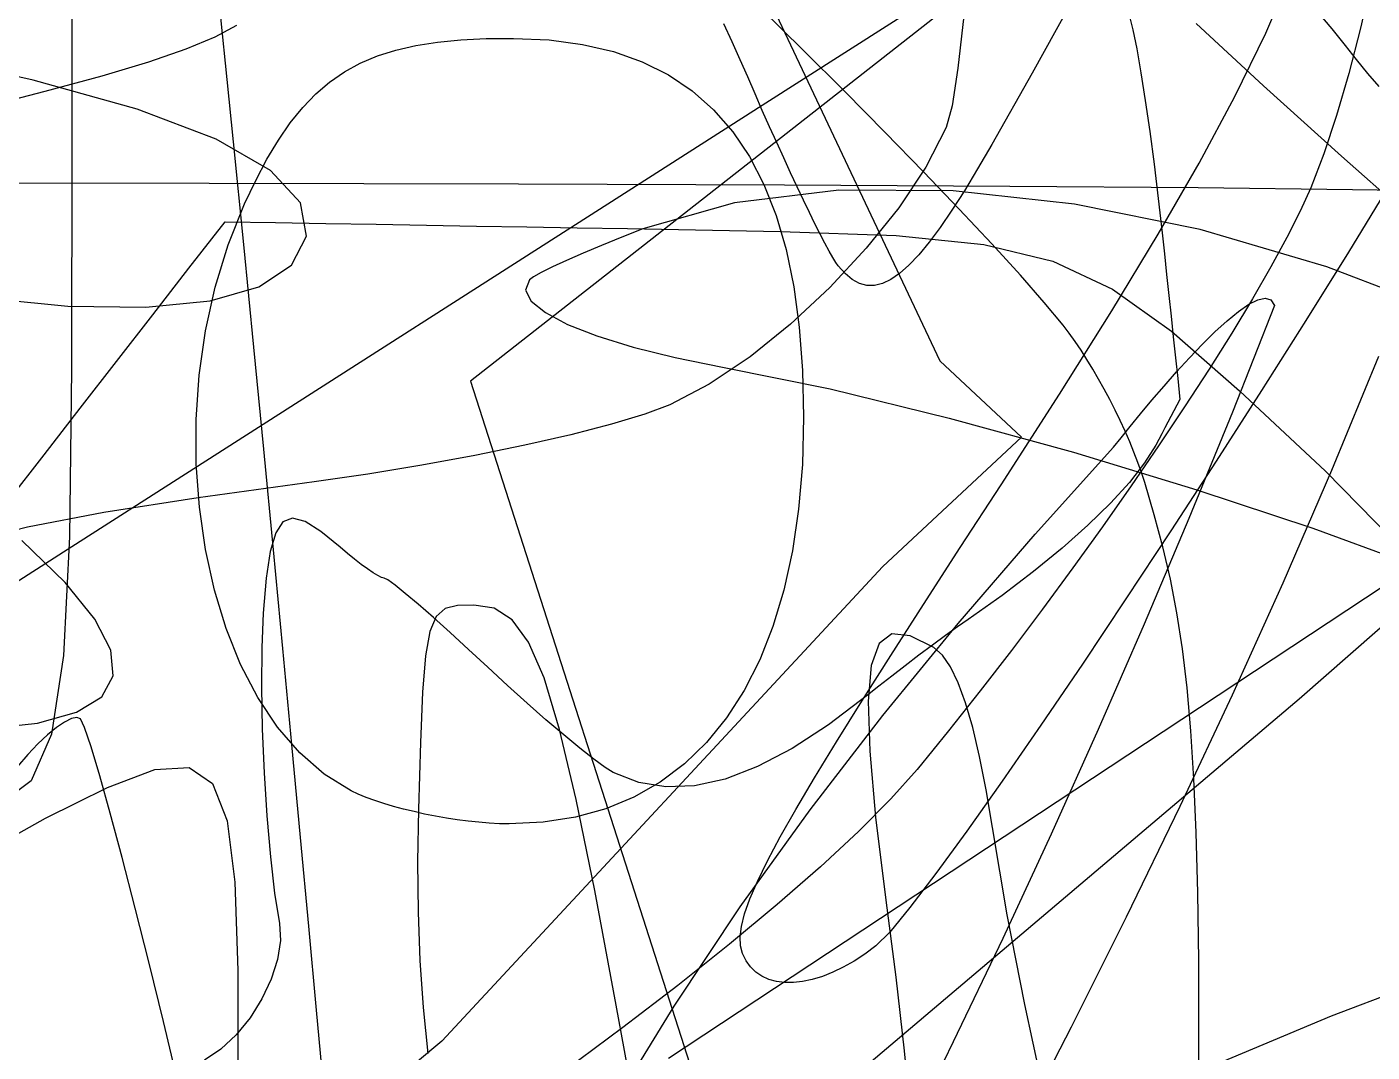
# Model space of a CAD drawing. Extents: x -75 to 75, y -75 to 75.
# Drawn here: x 22.84 to 42.37, y -26.73 to -11.84 of the extents above; entities that cross this region are included whole.
import ezdxf

# ---------------------------------------------------------------- set-up
doc = ezdxf.new("R2010")
doc.units = 0
for name, color, linetype in [('butterfly', 7, 'CONTINUOUS'), ('cat', 7, 'CONTINUOUS'), ('crown', 7, 'CONTINUOUS'), ('darth', 7, 'CONTINUOUS'), ('heart', 7, 'CONTINUOUS'), ('hellokitty', 7, 'CONTINUOUS'), ('ironman', 7, 'CONTINUOUS'), ('jackskellington', 7, 'CONTINUOUS'), ('m4', 7, 'CONTINUOUS'), ('mushroom', 7, 'CONTINUOUS'), ('nes', 7, 'CONTINUOUS'), ('skullbones', 7, 'CONTINUOUS'), ('star', 7, 'CONTINUOUS'), ('stormtrooper', 7, 'CONTINUOUS'), ('thundercats', 7, 'CONTINUOUS'), ('wolf', 7, 'CONTINUOUS')]:
    doc.layers.add(name, color=color, linetype=linetype)

msp = doc.modelspace()

# ---------------------------------------------------------------- linework, layer by layer
at = {"layer": 'butterfly', "color": 7}
for p, q in [((22.924446, -12.608797), (21.040345, -12.197159)), ((24.437728, -13.032034), (22.924446, -12.608797)), ((25.585721, -13.46866), (24.437728, -13.032034)), ((26.373953, -13.920459), (25.585721, -13.46866)), ((26.807954, -14.389219), (26.373953, -13.920459)), ((34.625864, -14.209401), (33.109625, -14.390545)), ((36.285523, -14.21815), (34.625864, -14.209401)), ((38.047123, -14.410298), (36.285523, -14.21815)), ((26.893253, -14.876724), (26.807954, -14.389219)), ((33.109625, -14.390545), (31.778284, -14.768079)), ((39.869183, -14.779351), (38.047123, -14.410298)), ((31.778284, -14.768079), (31.472011, -14.889579)), ((41.710226, -15.318813), (39.869183, -14.779351)), ((26.676605, -15.298482), (26.893253, -14.876724)), ((31.180955, -15.008916), (30.911871, -15.123053)), ((31.472011, -14.889579), (31.180955, -15.008916)), ((30.671508, -15.228945), (30.466617, -15.323558)), ((30.911871, -15.123053), (30.671508, -15.228945)), ((26.204876, -15.6115), (26.676605, -15.298482)), ((30.303947, -15.403847), (30.190251, -15.466777)), ((30.466617, -15.323558), (30.303947, -15.403847)), ((43.528773, -16.022185), (41.710226, -15.318813)), ((25.495108, -15.815155), (26.204876, -15.6115)), ((30.132285, -15.509299), (30.077139, -15.658276)), ((30.190251, -15.466777), (30.132285, -15.509299)), ((22.10799, -15.76357), (23.429624, -15.891818)), ((24.564344, -15.908807), (25.495108, -15.815155)), ((30.077139, -15.658276), (30.157431, -15.818795)), ((30.157431, -15.818795), (30.363414, -15.986447)), ((23.429624, -15.891818), (24.564344, -15.908807)), ((30.363414, -15.986447), (30.685339, -16.156824)), ((30.685339, -16.156824), (31.113456, -16.32552)), ((31.113456, -16.32552), (31.63802, -16.488131)), ((31.63802, -16.488131), (32.249282, -16.640246)), ((32.249282, -16.640246), (32.937506, -16.777459)), ((32.937506, -16.777459), (34.497487, -17.0956)), ((34.497487, -17.0956), (36.227337, -17.518174)), ((36.227337, -17.518174), (38.034093, -18.015687)), ((38.034093, -18.015687), (39.824779, -18.55864)), ((39.824779, -18.55864), (41.506431, -19.117527)), ((41.506431, -19.117527), (42.986079, -19.662851)), ((23.391767, -19.907922), (22.761159, -19.29872)), ((23.823467, -20.437633), (23.391767, -19.907922)), ((24.055953, -20.8894), (23.823467, -20.437633)), ((24.088919, -21.264776), (24.055953, -20.8894)), ((23.922058, -21.5653), (24.088919, -21.264776)), ((23.555063, -21.792528), (23.922058, -21.5653)), ((22.987627, -21.948007), (23.555063, -21.792528)), ((22.219444, -22.033284), (22.987627, -21.948007))]:
    msp.add_line(p, q, dxfattribs=at)
at = {"layer": 'cat', "color": 7}
for p, q in [((25.647691, -11.697064), (25.738953, -12.600124)), ((25.738953, -12.600124), (25.830314, -13.503185)), ((25.830314, -13.503185), (25.980016, -14.996092)), ((25.980016, -14.996092), (26.127339, -16.488413)), ((26.127339, -16.488413), (26.271637, -17.970627)), ((26.271637, -17.970627), (26.412242, -19.433244)), ((26.412242, -19.433244), (26.548497, -20.86676)), ((26.548497, -20.86676), (26.679721, -22.261669)), ((26.679721, -22.261669), (26.805271, -23.608479)), ((26.805271, -23.608479), (26.924476, -24.897687)), ((26.924476, -24.897687), (27.037754, -26.119726)), ((27.037754, -26.119726), (27.144889, -27.265043))]:
    msp.add_line(p, q, dxfattribs=at)
at = {"layer": 'crown', "color": 7}
for p, q in [((20.3151, -14.098916), (25.484243, -14.105972)), ((25.484243, -14.105972), (29.975051, -14.116075)), ((29.975051, -14.116075), (33.834011, -14.129679)), ((33.834011, -14.129679), (37.107625, -14.147261)), ((37.107625, -14.147261), (39.842386, -14.169218)), ((39.842386, -14.169218), (42.084794, -14.196029)), ((42.084794, -14.196029), (43.881342, -14.228183))]:
    msp.add_line(p, q, dxfattribs=at)
at = {"layer": 'darth', "color": 7}
for p, q in [((25.878645, -11.815188), (25.564068, -11.984423)), ((40.793278, -12.692134), (39.814875, -11.78873)), ((25.564068, -11.984423), (25.142863, -12.159759)), ((25.142863, -12.159759), (24.600632, -12.34661)), ((24.600632, -12.34661), (23.922977, -12.550388)), ((23.922977, -12.550388), (23.0955, -12.77651)), ((41.923662, -13.713042), (40.793278, -12.692134)), ((23.0955, -12.77651), (22.103804, -13.030383)), ((43.156437, -14.808282), (41.923662, -13.713042)), ((25.189512, -15.342949), (25.715849, -14.665198)), ((25.715849, -14.665198), (26.445918, -14.677842)), ((26.445918, -14.677842), (27.175987, -14.690485)), ((27.175987, -14.690485), (27.906056, -14.703129)), ((27.906056, -14.703129), (28.636127, -14.715772)), ((28.636127, -14.715772), (29.366193, -14.728416)), ((29.366193, -14.728416), (30.096262, -14.741059)), ((30.096262, -14.741059), (30.826332, -14.753703)), ((30.826332, -14.753703), (31.556401, -14.766346)), ((31.556401, -14.766346), (33.775898, -14.805643)), ((33.775898, -14.805643), (35.456182, -14.866705)), ((35.456182, -14.866705), (36.730796, -14.995957)), ((36.730796, -14.995957), (37.733286, -15.239814)), ((24.663175, -16.020703), (25.189512, -15.342949)), ((37.733286, -15.239814), (38.597197, -15.644701)), ((38.597197, -15.644701), (39.456078, -16.25703)), ((24.136839, -16.698454), (24.663175, -16.020703)), ((39.456078, -16.25703), (40.443469, -17.123227)), ((23.610501, -17.376205), (24.136839, -16.698454)), ((40.443469, -17.123227), (41.692923, -18.289707)), ((23.084165, -18.053959), (23.610501, -17.376205)), ((22.557827, -18.73171), (23.084165, -18.053959)), ((41.692923, -18.289707), (42.653814, -19.27142)), ((28.910353, -20.28492), (28.779363, -20.399186)), ((29.089009, -20.240952), (28.910353, -20.28492)), ((29.324407, -20.233756), (29.089009, -20.240952)), ((29.622902, -20.281581), (29.324407, -20.233756)), ((29.883695, -20.449613), (29.622902, -20.281581)), ((28.779363, -20.399186), (28.686952, -20.617287)), ((30.119882, -20.774697), (29.883695, -20.449613)), ((28.686952, -20.617287), (28.624042, -20.97276)), ((35.396681, -20.654199), (35.208794, -20.793343)), ((35.660937, -20.679514), (35.396681, -20.654199)), ((36.004619, -20.853186), (35.660937, -20.679514)), ((30.344556, -21.293669), (30.119882, -20.774697)), ((35.208794, -20.793343), (35.094209, -21.11305)), ((36.127786, -20.962493), (36.004619, -20.853186)), ((28.624042, -20.97276), (28.58155, -21.499136)), ((36.245619, -21.13214), (36.127786, -20.962493)), ((35.094209, -21.11305), (35.049869, -21.629424)), ((36.358404, -21.363014), (36.245619, -21.13214)), ((30.570811, -22.043376), (30.344556, -21.293669)), ((36.466436, -21.656012), (36.358404, -21.363014)), ((28.58155, -21.499136), (28.550396, -22.229956)), ((35.049869, -21.629424), (35.072729, -22.358562)), ((36.570003, -22.012027), (36.466436, -21.656012)), ((23.560528, -21.867704), (23.482564, -21.883791)), ((23.613536, -21.887657), (23.560528, -21.867704)), ((23.266747, -22.012718), (23.136385, -22.119895)), ((23.383388, -21.933072), (23.266747, -22.012718)), ((23.482564, -21.883791), (23.383388, -21.933072)), ((23.672491, -22.011423), (23.613536, -21.887657)), ((23.767501, -22.2929), (23.672491, -22.011423)), ((30.811741, -23.060654), (30.570811, -22.043376)), ((36.669401, -22.431954), (36.570003, -22.012027)), ((22.996047, -22.251769), (22.84948, -22.405507)), ((23.136385, -22.119895), (22.996047, -22.251769)), ((28.550396, -22.229956), (28.521496, -23.198754)), ((22.84948, -22.405507), (22.700427, -22.57828)), ((23.893624, -22.714052), (23.767501, -22.2929)), ((35.072729, -22.358562), (35.159696, -23.316573)), ((36.764917, -22.916682), (36.669401, -22.431954)), ((24.045921, -23.256852), (23.893624, -22.714052)), ((36.856845, -23.467108), (36.764917, -22.916682)), ((28.521496, -23.198754), (28.508853, -23.966083)), ((31.080442, -24.382346), (30.811741, -23.060654)), ((24.21945, -23.903265), (24.045921, -23.256852)), ((35.159696, -23.316573), (35.307724, -24.519557)), ((37.07108, -24.734269), (36.856845, -23.467108)), ((24.409273, -24.635265), (24.21945, -23.903265)), ((28.508853, -23.966083), (28.515626, -24.696366)), ((31.390006, -26.045293), (31.080442, -24.382346)), ((35.307724, -24.519557), (35.450407, -25.639928)), ((24.610448, -25.434815), (24.409273, -24.635265)), ((28.515626, -24.696366), (28.542522, -25.397948)), ((37.323886, -26.037241), (37.07108, -24.734269)), ((24.818035, -26.283886), (24.610448, -25.434815)), ((28.542522, -25.397948), (28.590294, -26.079173)), ((35.450407, -25.639928), (35.573126, -26.70797)), ((28.590294, -26.079173), (28.659647, -26.748379)), ((31.511807, -26.706297), (31.390006, -26.045293)), ((37.601217, -27.32004), (37.323886, -26.037241)), ((25.272528, -28.166644), (24.818035, -26.283886)), ((31.637647, -27.368294), (31.511807, -26.706297)), ((35.573126, -26.70797), (35.674681, -27.708217))]:
    msp.add_line(p, q, dxfattribs=at)
at = {"layer": 'heart', "color": 7}
for p, q in [((41.310292, -21.59442), (48.00425, -15.711836)), ((33.381611, -28.314836), (41.310292, -21.59442))]:
    msp.add_line(p, q, dxfattribs=at)
at = {"layer": 'hellokitty', "color": 7}
for p, q in [((28.193405, -12.17319), (28.483176, -12.106727)), ((28.483176, -12.106727), (28.796646, -12.057654)), ((28.796646, -12.057654), (29.135821, -12.024735)), ((29.135821, -12.024735), (29.502701, -12.00673)), ((29.502701, -12.00673), (29.899297, -12.002412)), ((29.899297, -12.002412), (30.4202, -12.025582)), ((30.4202, -12.025582), (30.905453, -12.089821)), ((30.905453, -12.089821), (31.355332, -12.195488)), ((27.67694, -12.363219), (27.925328, -12.258277)), ((27.925328, -12.258277), (28.193405, -12.17319)), ((31.355332, -12.195488), (31.770122, -12.342949)), ((27.231219, -12.637615), (27.446239, -12.489253)), ((27.446239, -12.489253), (27.67694, -12.363219)), ((31.770122, -12.342949), (32.150109, -12.532572)), ((27.029876, -12.809533), (27.231219, -12.637615)), ((32.150109, -12.532572), (32.495569, -12.76473)), ((26.840205, -13.006245), (27.029876, -12.809533)), ((32.495569, -12.76473), (32.80679, -13.03979)), ((26.660201, -13.228986), (26.840205, -13.006245)), ((32.80679, -13.03979), (33.084048, -13.358122)), ((26.487861, -13.478987), (26.660201, -13.228986)), ((33.084048, -13.358122), (33.327634, -13.720092)), ((26.32118, -13.757484), (26.487861, -13.478987)), ((26.158152, -14.06571), (26.32118, -13.757484)), ((33.327634, -13.720092), (33.537821, -14.126072)), ((25.996776, -14.404899), (26.158152, -14.06571)), ((33.537821, -14.126072), (33.714899, -14.576428)), ((25.75797, -15.000475), (25.996776, -14.404899)), ((33.714899, -14.576428), (33.859148, -15.07153)), ((25.569463, -15.618361), (25.75797, -15.000475)), ((33.859148, -15.07153), (33.970849, -15.611749)), ((25.430064, -16.25199), (25.569463, -15.618361)), ((33.970849, -15.611749), (34.050286, -16.197453)), ((34.050286, -16.197453), (34.097742, -16.829007)), ((25.338579, -16.89479), (25.430064, -16.25199)), ((25.293818, -17.54019), (25.338579, -16.89479)), ((34.097742, -16.829007), (34.11349, -17.506786)), ((25.29458, -18.181619), (25.293818, -17.54019)), ((34.11349, -17.506786), (34.095258, -18.192361)), ((25.339686, -18.812507), (25.29458, -18.181619)), ((34.095258, -18.192361), (34.040998, -18.839685)), ((25.427938, -19.426284), (25.339686, -18.812507)), ((34.040998, -18.839685), (33.951314, -19.447916)), ((25.558143, -20.01638), (25.427938, -19.426284)), ((33.951314, -19.447916), (33.826811, -20.01621)), ((25.729109, -20.576221), (25.558143, -20.01638)), ((33.826811, -20.01621), (33.668106, -20.543726)), ((25.939644, -21.099241), (25.729109, -20.576221)), ((33.668106, -20.543726), (33.475809, -21.029614)), ((33.475809, -21.029614), (33.250525, -21.47303)), ((26.188554, -21.578866), (25.939644, -21.099241)), ((33.250525, -21.47303), (32.992873, -21.873134)), ((26.474649, -22.008527), (26.188554, -21.578866)), ((32.992873, -21.873134), (32.70346, -22.229078)), ((26.796736, -22.381653), (26.474649, -22.008527)), ((32.70346, -22.229078), (32.382895, -22.540019)), ((27.153622, -22.691671), (26.796736, -22.381653)), ((32.382895, -22.540019), (32.03179, -22.805113)), ((27.544115, -22.932015), (27.153622, -22.691671)), ((32.03179, -22.805113), (31.650759, -23.023517)), ((27.64806, -22.980492), (27.544115, -22.932015)), ((27.762776, -23.02768), (27.64806, -22.980492)), ((27.887075, -23.07332), (27.762776, -23.02768)), ((31.650759, -23.023517), (31.240411, -23.194383)), ((28.019781, -23.117164), (27.887075, -23.07332)), ((28.159717, -23.158966), (28.019781, -23.117164)), ((28.305706, -23.198478), (28.159717, -23.158966)), ((28.456568, -23.235454), (28.305706, -23.198478)), ((28.611133, -23.269646), (28.456568, -23.235454)), ((31.240411, -23.194383), (30.801358, -23.316867)), ((28.768218, -23.300806), (28.611133, -23.269646)), ((28.926649, -23.328689), (28.768218, -23.300806)), ((29.085246, -23.353045), (28.926649, -23.328689)), ((29.242837, -23.373619), (29.085246, -23.353045)), ((29.398242, -23.390185), (29.242837, -23.373619)), ((29.550284, -23.40249), (29.398242, -23.390185)), ((29.697787, -23.41028), (29.550284, -23.40249)), ((29.839576, -23.413328), (29.697787, -23.41028)), ((30.33421, -23.390129), (29.839576, -23.413328)), ((30.801358, -23.316867), (30.33421, -23.390129))]:
    msp.add_line(p, q, dxfattribs=at)
at = {"layer": 'ironman', "color": 7}
for p, q in [((40.576525, -15.864753), (40.707587, -15.798416)), ((40.707587, -15.798416), (40.816403, -15.775133)), ((40.816403, -15.775133), (40.899286, -15.800589)), ((40.899286, -15.800589), (40.952539, -15.880498)), ((40.262432, -16.103735), (40.426908, -15.96843)), ((40.952539, -15.880498), (40.339131, -17.431495)), ((40.426908, -15.96843), (40.576525, -15.864753)), ((40.086788, -16.264966), (40.262432, -16.103735)), ((39.903665, -16.446415), (40.086788, -16.264966)), ((39.716755, -16.642376), (39.903665, -16.446415)), ((39.529752, -16.847145), (39.716755, -16.642376)), ((41.783533, -18.272667), (42.463522, -16.619561)), ((39.34635, -17.055016), (39.529752, -16.847145)), ((39.170232, -17.260279), (39.34635, -17.055016)), ((39.005101, -17.457231), (39.170232, -17.260279)), ((38.85464, -17.640167), (39.005101, -17.457231)), ((40.339131, -17.431495), (39.707591, -18.975259)), ((38.722543, -17.803379), (38.85464, -17.640167)), ((37.476523, -19.203125), (38.612504, -17.94116)), ((38.612504, -17.94116), (38.722543, -17.803379)), ((41.074825, -19.912449), (41.783533, -18.272667)), ((39.707591, -18.975259), (39.058153, -20.511663)), ((36.357918, -20.502513), (37.476523, -19.203125)), ((40.339848, -21.539996), (41.074825, -19.912449)), ((35.265428, -21.838672), (36.357918, -20.502513)), ((39.058153, -20.511663), (38.391056, -22.040593)), ((39.581051, -23.156395), (40.339848, -21.539996)), ((34.207797, -23.210957), (35.265428, -21.838672)), ((38.391056, -22.040593), (37.706531, -23.561929)), ((33.193764, -24.618724), (34.207797, -23.210957)), ((38.80089, -24.762734), (39.581051, -23.156395)), ((37.706531, -23.561929), (37.004823, -25.075555)), ((32.232067, -26.061323), (33.193764, -24.618724)), ((38.001815, -26.3601), (38.80089, -24.762734)), ((37.004823, -25.075555), (36.286163, -26.581348)), ((31.331448, -27.538113), (32.232067, -26.061323)), ((37.186275, -27.949581), (38.001815, -26.3601)), ((36.286163, -26.581348), (35.550788, -28.079195))]:
    msp.add_line(p, q, dxfattribs=at)
at = {"layer": 'jackskellington', "color": 7}
for p, q in [((38.845631, -11.683774), (38.894213, -11.878965)), ((41.787439, -11.864188), (41.593434, -11.637196)), ((38.894213, -11.878965), (38.949734, -12.156491)), ((41.979413, -12.107347), (41.787439, -11.864188)), ((42.139452, -12.311738), (41.979413, -12.107347)), ((38.949734, -12.156491), (39.010249, -12.503449)), ((42.305083, -12.512065), (42.139452, -12.311738)), ((39.010249, -12.503449), (39.073811, -12.906942)), ((42.471515, -12.703251), (42.305083, -12.512065)), ((39.073811, -12.906942), (39.138479, -13.354078)), ((39.138479, -13.354078), (39.202306, -13.831954)), ((39.202306, -13.831954), (39.263354, -14.327674)), ((39.263354, -14.327674), (39.319668, -14.828342)), ((39.319668, -14.828342), (39.351974, -15.13067)), ((39.351974, -15.13067), (39.384278, -15.432998)), ((39.384278, -15.432998), (39.416584, -15.735325)), ((39.416584, -15.735325), (39.44889, -16.037653)), ((39.44889, -16.037653), (39.481193, -16.339984)), ((39.481193, -16.339984), (39.513499, -16.642311)), ((39.513499, -16.642311), (39.545802, -16.944639)), ((39.545802, -16.944639), (39.578108, -17.246967)), ((39.534095, -17.329935), (39.490083, -17.412899)), ((39.578108, -17.246967), (39.534095, -17.329935)), ((39.446067, -17.495867), (39.402055, -17.578832)), ((39.490083, -17.412899), (39.446067, -17.495867)), ((39.31403, -17.744767), (39.270014, -17.827732)), ((39.358042, -17.6618), (39.31403, -17.744767)), ((39.402055, -17.578832), (39.358042, -17.6618)), ((39.226002, -17.9107), (39.064633, -18.169853)), ((39.270014, -17.827732), (39.226002, -17.9107)), ((39.064633, -18.169853), (38.844175, -18.452891)), ((38.844175, -18.452891), (38.568636, -18.756074)), ((38.568636, -18.756074), (38.242034, -19.075668)), ((26.554258, -19.025986), (26.448328, -19.184343)), ((26.694139, -18.973543), (26.554258, -19.025986)), ((26.874673, -19.02127), (26.694139, -18.973543)), ((27.102562, -19.163417), (26.874673, -19.02127)), ((38.242034, -19.075668), (37.868383, -19.407934)), ((26.448328, -19.184343), (26.36965, -19.454365)), ((27.384508, -19.394241), (27.102562, -19.163417)), ((26.36965, -19.454365), (26.31152, -19.841794)), ((27.489553, -19.484176), (27.384508, -19.394241)), ((27.592606, -19.568078), (27.489553, -19.484176)), ((37.868383, -19.407934), (37.451699, -19.749138)), ((27.691049, -19.644112), (27.592606, -19.568078)), ((27.782265, -19.710437), (27.691049, -19.644112)), ((27.863638, -19.765222), (27.782265, -19.710437)), ((26.31152, -19.841794), (26.267238, -20.352379)), ((27.93255, -19.806624), (27.863638, -19.765222)), ((27.986384, -19.832814), (27.93255, -19.806624)), ((28.022524, -19.841958), (27.986384, -19.832814)), ((28.076364, -19.86843), (28.022524, -19.841958)), ((28.180925, -19.944266), (28.076364, -19.86843)), ((37.451699, -19.749138), (36.995992, -20.09554)), ((28.330037, -20.064166), (28.180925, -19.944266)), ((28.517523, -20.222803), (28.330037, -20.064166)), ((36.995992, -20.09554), (36.505278, -20.443404)), ((28.73721, -20.414863), (28.517523, -20.222803)), ((26.267238, -20.352379), (26.245241, -20.850801)), ((28.982924, -20.635033), (28.73721, -20.414863)), ((36.505278, -20.443404), (36.349819, -20.551925)), ((29.248495, -20.87799), (28.982924, -20.635033)), ((36.174392, -20.677841), (35.985007, -20.816632)), ((36.349819, -20.551925), (36.174392, -20.677841)), ((26.245241, -20.850801), (26.240842, -21.421463)), ((29.527746, -21.138419), (29.248495, -20.87799)), ((35.985007, -20.816632), (35.787677, -20.963777)), ((35.787677, -20.963777), (35.58842, -21.114758)), ((29.813476, -21.40355), (29.527746, -21.138419)), ((35.393246, -21.265049), (35.208168, -21.410137)), ((35.58842, -21.114758), (35.393246, -21.265049)), ((26.240842, -21.421463), (26.252622, -22.037517)), ((30.097623, -21.659988), (29.813476, -21.40355)), ((35.208168, -21.410137), (35.039201, -21.545496)), ((30.372708, -21.901469), (30.097623, -21.659988)), ((35.039201, -21.545496), (34.476171, -21.974144)), ((26.252622, -22.037517), (26.279167, -22.672113)), ((30.631254, -22.121729), (30.372708, -21.901469)), ((34.476171, -21.974144), (33.94533, -22.319386)), ((30.865784, -22.314507), (30.631254, -22.121729)), ((31.068826, -22.473539), (30.865784, -22.314507)), ((33.94533, -22.319386), (33.445154, -22.581684)), ((31.232898, -22.592566), (31.068826, -22.473539)), ((31.350529, -22.66532), (31.232898, -22.592566)), ((33.445154, -22.581684), (32.974102, -22.761502)), ((26.279167, -22.672113), (26.319064, -23.298404)), ((31.720392, -22.810752), (31.350529, -22.66532)), ((32.113257, -22.875567), (31.720392, -22.810752)), ((32.974102, -22.761502), (32.530646, -22.859311)), ((32.530646, -22.859311), (32.113257, -22.875567)), ((26.319064, -23.298404), (26.370897, -23.889535)), ((26.370897, -23.889535), (26.433251, -24.41866)), ((26.433251, -24.41866), (26.504711, -24.858926)), ((26.504711, -24.858926), (26.519091, -25.107629)), ((26.519091, -25.107629), (26.476374, -25.381695)), ((26.476374, -25.381695), (26.383544, -25.668413)), ((26.383544, -25.668413), (26.247586, -25.95508)), ((26.247586, -25.95508), (26.075486, -26.22898)), ((26.075486, -26.22898), (25.874227, -26.477406)), ((25.874227, -26.477406), (25.650794, -26.687647)), ((25.650794, -26.687647), (25.412173, -26.846998))]:
    msp.add_line(p, q, dxfattribs=at)
at = {"layer": 'm4', "color": 7}
for p, q in [((23.490988, -11.119132), (23.487423, -13.554958)), ((23.487423, -13.554958), (23.484579, -16.810564)), ((23.484579, -16.810564), (23.455249, -19.241383)), ((23.455249, -19.241383), (23.368243, -20.967838)), ((23.368243, -20.967838), (23.192367, -22.110356)), ((23.192367, -22.110356), (22.89643, -22.789351)), ((22.89643, -22.789351), (22.44924, -23.125255))]:
    msp.add_line(p, q, dxfattribs=at)
at = {"layer": 'mushroom', "color": 7}
for p, q in [((34.105393, -12.17172), (33.491444, -11.566356)), ((34.710108, -12.775791), (34.105393, -12.17172)), ((35.296023, -13.369076), (34.710108, -12.775791)), ((35.853573, -13.94208), (35.296023, -13.369076)), ((36.373189, -14.485315), (35.853573, -13.94208)), ((36.845311, -14.989282), (36.373189, -14.485315)), ((37.260372, -15.444495), (36.845311, -14.989282)), ((37.608804, -15.841458), (37.260372, -15.444495)), ((37.881044, -16.170676), (37.608804, -15.841458)), ((37.967553, -16.283898), (37.881044, -16.170676)), ((38.054447, -16.404968), (37.967553, -16.283898)), ((38.141286, -16.533041), (38.054447, -16.404968)), ((38.227635, -16.66728), (38.141286, -16.533041)), ((38.313052, -16.806839), (38.227635, -16.66728)), ((38.397104, -16.950879), (38.313052, -16.806839)), ((38.479355, -17.098558), (38.397104, -16.950879)), ((38.559365, -17.249036), (38.479355, -17.098558)), ((38.636696, -17.401469), (38.559365, -17.249036)), ((38.710915, -17.555015), (38.636696, -17.401469)), ((38.781584, -17.708838), (38.710915, -17.555015)), ((38.848261, -17.862093), (38.781584, -17.708838)), ((38.910514, -18.013937), (38.848261, -17.862093)), ((38.967907, -18.163529), (38.910514, -18.013937)), ((39.019996, -18.31003), (38.967907, -18.163529)), ((39.066351, -18.452598), (39.019996, -18.31003)), ((39.205922, -18.923068), (39.066351, -18.452598)), ((39.329817, -19.387109), (39.205922, -18.923068)), ((39.438707, -19.857604), (39.329817, -19.387109)), ((39.533263, -20.347435), (39.438707, -19.857604)), ((39.614153, -20.869484), (39.533263, -20.347435)), ((39.682056, -21.436635), (39.614153, -20.869484)), ((39.737637, -22.061771), (39.682056, -21.436635)), ((39.78157, -22.757771), (39.737637, -22.061771)), ((39.814525, -23.53752), (39.78157, -22.757771)), ((39.837188, -24.413901), (39.814525, -23.53752)), ((39.850198, -25.399797), (39.837188, -24.413901)), ((39.854234, -26.508086), (39.850198, -25.399797)), ((39.850001, -27.751656), (39.854234, -26.508086))]:
    msp.add_line(p, q, dxfattribs=at)
at = {"layer": 'nes', "color": 7}
for p, q in [((33.513742, -12.971176), (42.903301, -6.980453)), ((23.487872, -19.382528), (33.513742, -12.971176)), ((45.921679, -17.721021), (39.333125, -22.075047)), ((13.471324, -25.785784), (23.487872, -19.382528)), ((39.333125, -22.075047), (32.150408, -26.822434))]:
    msp.add_line(p, q, dxfattribs=at)
at = {"layer": 'skullbones', "color": 7}
for p, q in [((36.438101, -11.675801), (36.354472, -12.433977)), ((36.354472, -12.433977), (36.269642, -12.982784)), ((36.269642, -12.982784), (36.185444, -13.298249)), ((36.185444, -13.298249), (35.887762, -13.871149)), ((35.887762, -13.871149), (35.494014, -14.462004)), ((35.494014, -14.462004), (35.023055, -15.051902)), ((35.023055, -15.051902), (34.493742, -15.621937)), ((34.493742, -15.621937), (33.924926, -16.153201)), ((33.924926, -16.153201), (33.335468, -16.626781)), ((33.335468, -16.626781), (32.744215, -17.023771)), ((32.744215, -17.023771), (32.170029, -17.325261)), ((32.170029, -17.325261), (31.808445, -17.461442)), ((31.808445, -17.461442), (31.32337, -17.607898)), ((30.735987, -17.760038), (30.067476, -17.913265)), ((31.32337, -17.607898), (30.735987, -17.760038)), ((30.067476, -17.913265), (29.339018, -18.06299)), ((29.339018, -18.06299), (28.571794, -18.204617)), ((27.786986, -18.333553), (27.005776, -18.445203)), ((28.571794, -18.204617), (27.786986, -18.333553)), ((27.005776, -18.445203), (25.322513, -18.676118)), ((25.322513, -18.676118), (23.952379, -18.89079)), ((23.952379, -18.89079), (22.846397, -19.103738)), ((22.846397, -19.103738), (21.95559, -19.329476)), ((24.007608, -22.884302), (24.692681, -22.625301)), ((24.692681, -22.625301), (25.190812, -22.592357)), ((25.190812, -22.592357), (25.531201, -22.826526)), ((25.531201, -22.826526), (25.743048, -23.368866)), ((23.106393, -23.328297), (24.007608, -22.884302)), ((22.32893, -23.763278), (23.106393, -23.328297)), ((25.743048, -23.368866), (25.855554, -24.26044)), ((25.855554, -24.26044), (25.897919, -25.542302)), ((25.897919, -25.542302), (25.89933, -27.255515))]:
    msp.add_line(p, q, dxfattribs=at)
at = {"layer": 'star', "color": 7}
for p, q in [((75.004095, 18.891137), (29.276864, -16.983332)), ((29.276864, -16.983332), (47.49093, -73.695492))]:
    msp.add_line(p, q, dxfattribs=at)
at = {"layer": 'stormtrooper', "color": 7}
for p, q in [((40.822759, -11.928337), (41.20489, -11.046344)), ((37.954509, -11.561832), (37.431966, -12.506105)), ((33.076611, -12.05438), (32.954598, -11.790172)), ((33.19281, -12.312647), (33.076611, -12.05438)), ((40.37518, -12.846346), (40.822759, -11.928337)), ((33.302169, -12.562995), (33.19281, -12.312647)), ((33.407979, -12.807611), (33.302169, -12.562995)), ((37.431966, -12.506105), (36.845291, -13.544169)), ((33.513773, -13.049055), (33.407979, -12.807611)), ((39.857158, -13.814964), (40.37518, -12.846346)), ((33.618878, -13.285924), (33.513773, -13.049055)), ((33.72262, -13.516808), (33.618878, -13.285924)), ((33.824325, -13.740299), (33.72262, -13.516808)), ((36.845291, -13.544169), (36.640406, -13.897319)), ((33.92332, -13.954991), (33.824325, -13.740299)), ((39.263681, -14.848778), (39.857158, -13.814964)), ((34.018931, -14.159476), (33.92332, -13.954991)), ((36.640406, -13.897319), (36.447806, -14.215279)), ((34.110481, -14.352346), (34.018931, -14.159476)), ((36.447806, -14.215279), (36.26673, -14.498647)), ((42.607498, -14.152366), (42.022965, -15.107872)), ((34.197304, -14.532195), (34.110481, -14.352346)), ((34.27872, -14.697611), (34.197304, -14.532195)), ((36.26673, -14.498647), (36.096423, -14.748027)), ((34.354056, -14.847192), (34.27872, -14.697611)), ((36.096423, -14.748027), (35.93612, -14.964021)), ((34.422642, -14.979529), (34.354056, -14.847192)), ((34.483799, -15.093213), (34.422642, -14.979529)), ((35.93612, -14.964021), (35.785064, -15.147225)), ((38.589754, -15.96237), (39.263681, -14.848778)), ((34.53686, -15.186838), (34.483799, -15.093213)), ((34.581143, -15.258996), (34.53686, -15.186838)), ((35.785064, -15.147225), (35.642496, -15.298245)), ((42.022965, -15.107872), (41.403696, -16.102245)), ((34.615984, -15.308278), (34.581143, -15.258996)), ((34.716333, -15.419919), (34.615984, -15.308278)), ((34.818351, -15.504739), (34.716333, -15.419919)), ((35.507656, -15.417681), (35.379784, -15.506136)), ((35.642496, -15.298245), (35.507656, -15.417681)), ((34.922779, -15.562182), (34.818351, -15.504739)), ((35.030376, -15.591649), (34.922779, -15.562182)), ((35.141902, -15.592496), (35.030376, -15.591649)), ((35.258118, -15.564206), (35.141902, -15.592496)), ((35.379784, -15.506136), (35.258118, -15.564206)), ((37.830368, -17.170332), (38.589754, -15.96237)), ((41.403696, -16.102245), (40.760404, -17.119332)), ((36.980523, -18.487255), (37.830368, -17.170332)), ((40.760404, -17.119332), (40.103809, -18.142974)), ((40.103809, -18.142974), (39.44462, -19.157021)), ((36.386857, -19.400565), (36.980523, -18.487255)), ((39.44462, -19.157021), (38.793558, -20.145319)), ((35.853791, -20.225763), (36.386857, -19.400565)), ((35.378602, -20.967787), (35.853791, -20.225763)), ((38.793558, -20.145319), (38.161333, -21.091711)), ((34.958559, -21.631588), (35.378602, -20.967787)), ((38.161333, -21.091711), (37.558664, -21.980042)), ((34.590945, -22.222102), (34.958559, -21.631588)), ((37.558664, -21.980042), (36.996268, -22.794158)), ((34.273027, -22.74428), (34.590945, -22.222102)), ((34.002083, -23.203061), (34.273027, -22.74428)), ((36.996268, -22.794158), (36.484856, -23.517905)), ((33.775388, -23.603393), (34.002083, -23.203061)), ((33.590213, -23.950219), (33.775388, -23.603393)), ((36.484856, -23.517905), (36.035147, -24.135128)), ((33.443839, -24.24848), (33.590213, -23.950219)), ((36.035147, -24.135128), (35.657852, -24.629674)), ((33.333535, -24.503123), (33.443839, -24.24848)), ((33.256578, -24.719091), (33.333535, -24.503123)), ((33.21024, -24.90133), (33.256578, -24.719091)), ((35.657852, -24.629674), (35.363692, -24.985387)), ((33.191811, -25.05478), (33.21024, -24.90133)), ((35.363692, -24.985387), (35.163379, -25.186112)), ((33.198528, -25.184391), (33.191811, -25.05478)), ((33.227704, -25.295101), (33.198528, -25.184391)), ((35.163379, -25.186112), (35.004669, -25.303734)), ((33.278414, -25.400931), (33.227704, -25.295101)), ((35.004669, -25.303734), (34.846652, -25.406824)), ((33.342831, -25.491499), (33.278414, -25.400931)), ((33.420027, -25.566853), (33.342831, -25.491499)), ((33.509071, -25.627051), (33.420027, -25.566853)), ((34.536411, -25.569209), (34.386049, -25.628394)), ((34.690256, -25.495335), (34.536411, -25.569209)), ((34.846652, -25.406824), (34.690256, -25.495335)), ((33.609034, -25.672141), (33.509071, -25.627051)), ((33.718988, -25.702181), (33.609034, -25.672141)), ((33.837999, -25.717223), (33.718988, -25.702181)), ((33.965142, -25.717311), (33.837999, -25.717223)), ((34.099483, -25.702494), (33.965142, -25.717311)), ((34.240095, -25.672841), (34.099483, -25.702494)), ((34.386049, -25.628394), (34.240095, -25.672841))]:
    msp.add_line(p, q, dxfattribs=at)
at = {"layer": 'thundercats', "color": 7}
for p, q in [((42.356309, -11.166704), (42.197116, -11.856618)), ((42.197116, -11.856618), (42.028237, -12.510747)), ((42.028237, -12.510747), (41.850979, -13.120579)), ((41.850979, -13.120579), (41.666651, -13.677595)), ((41.666651, -13.677595), (41.476563, -14.173279)), ((41.476563, -14.173279), (41.323884, -14.512276)), ((41.323884, -14.512276), (41.129915, -14.897207)), ((41.129915, -14.897207), (40.897666, -15.323631)), ((40.897666, -15.323631), (40.630134, -15.787105)), ((40.630134, -15.787105), (40.330329, -16.283189)), ((40.330329, -16.283189), (40.001252, -16.807442)), ((40.001252, -16.807442), (39.645909, -17.355422)), ((39.645909, -17.355422), (39.267302, -17.922689)), ((39.267302, -17.922689), (38.868437, -18.504797)), ((38.868437, -18.504797), (38.452318, -19.097312)), ((38.452318, -19.097312), (38.021949, -19.695787)), ((38.021949, -19.695787), (37.580333, -20.295783)), ((37.580333, -20.295783), (37.130476, -20.892857)), ((37.130476, -20.892857), (36.675385, -21.482572)), ((36.675385, -21.482572), (36.218058, -22.060481)), ((36.218058, -22.060481), (35.761501, -22.622146)), ((35.761501, -22.622146), (35.381195, -23.050057)), ((35.381195, -23.050057), (34.910017, -23.524235)), ((34.910017, -23.524235), (34.356531, -24.03843)), ((34.356531, -24.03843), (33.729303, -24.58639)), ((33.729303, -24.58639), (33.036902, -25.161867)), ((33.036902, -25.161867), (32.287887, -25.758608)), ((32.287887, -25.758608), (31.49083, -26.370365)), ((31.49083, -26.370365), (30.654289, -26.990881))]:
    msp.add_line(p, q, dxfattribs=at)
at = {"layer": 'wolf', "color": 7}
for p, q in [((33.634113, -11.480913), (36.090976, -16.687766)), ((36.090976, -16.687766), (37.278908, -17.793597)), ((37.278908, -17.793597), (35.261502, -19.673209)), ((35.261502, -19.673209), (28.858424, -26.570805)), ((41.778504, -26.200458), (44.481925, -25.1788)), ((38.404303, -27.615162), (41.778504, -26.200458)), ((28.858424, -26.570805), (20.788794, -33.273198))]:
    msp.add_line(p, q, dxfattribs=at)

doc.saveas('drawing.dxf')
